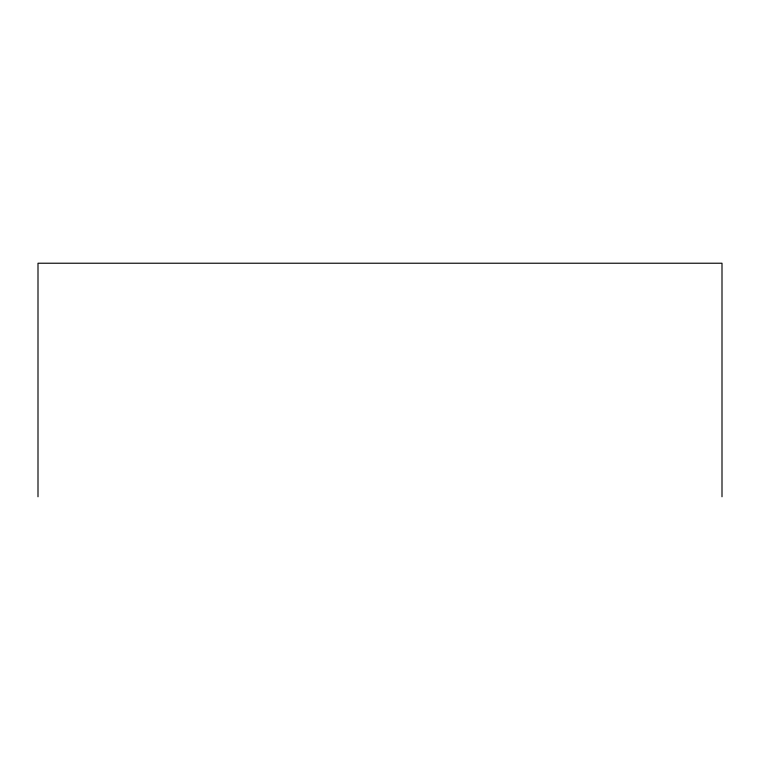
<?xml version="1.0" encoding="UTF-8"?>
<svg xmlns="http://www.w3.org/2000/svg" width="760" height="760" viewBox="0 0 760 760"><rect width="100%" height="100%" fill="white"/><g stroke="black" fill="none" stroke-linecap="round" stroke-linejoin="round"><path stroke-width="1.14" d="M722 496.774L722 263.226L38 263.226L38 496.774"/></g></svg>
